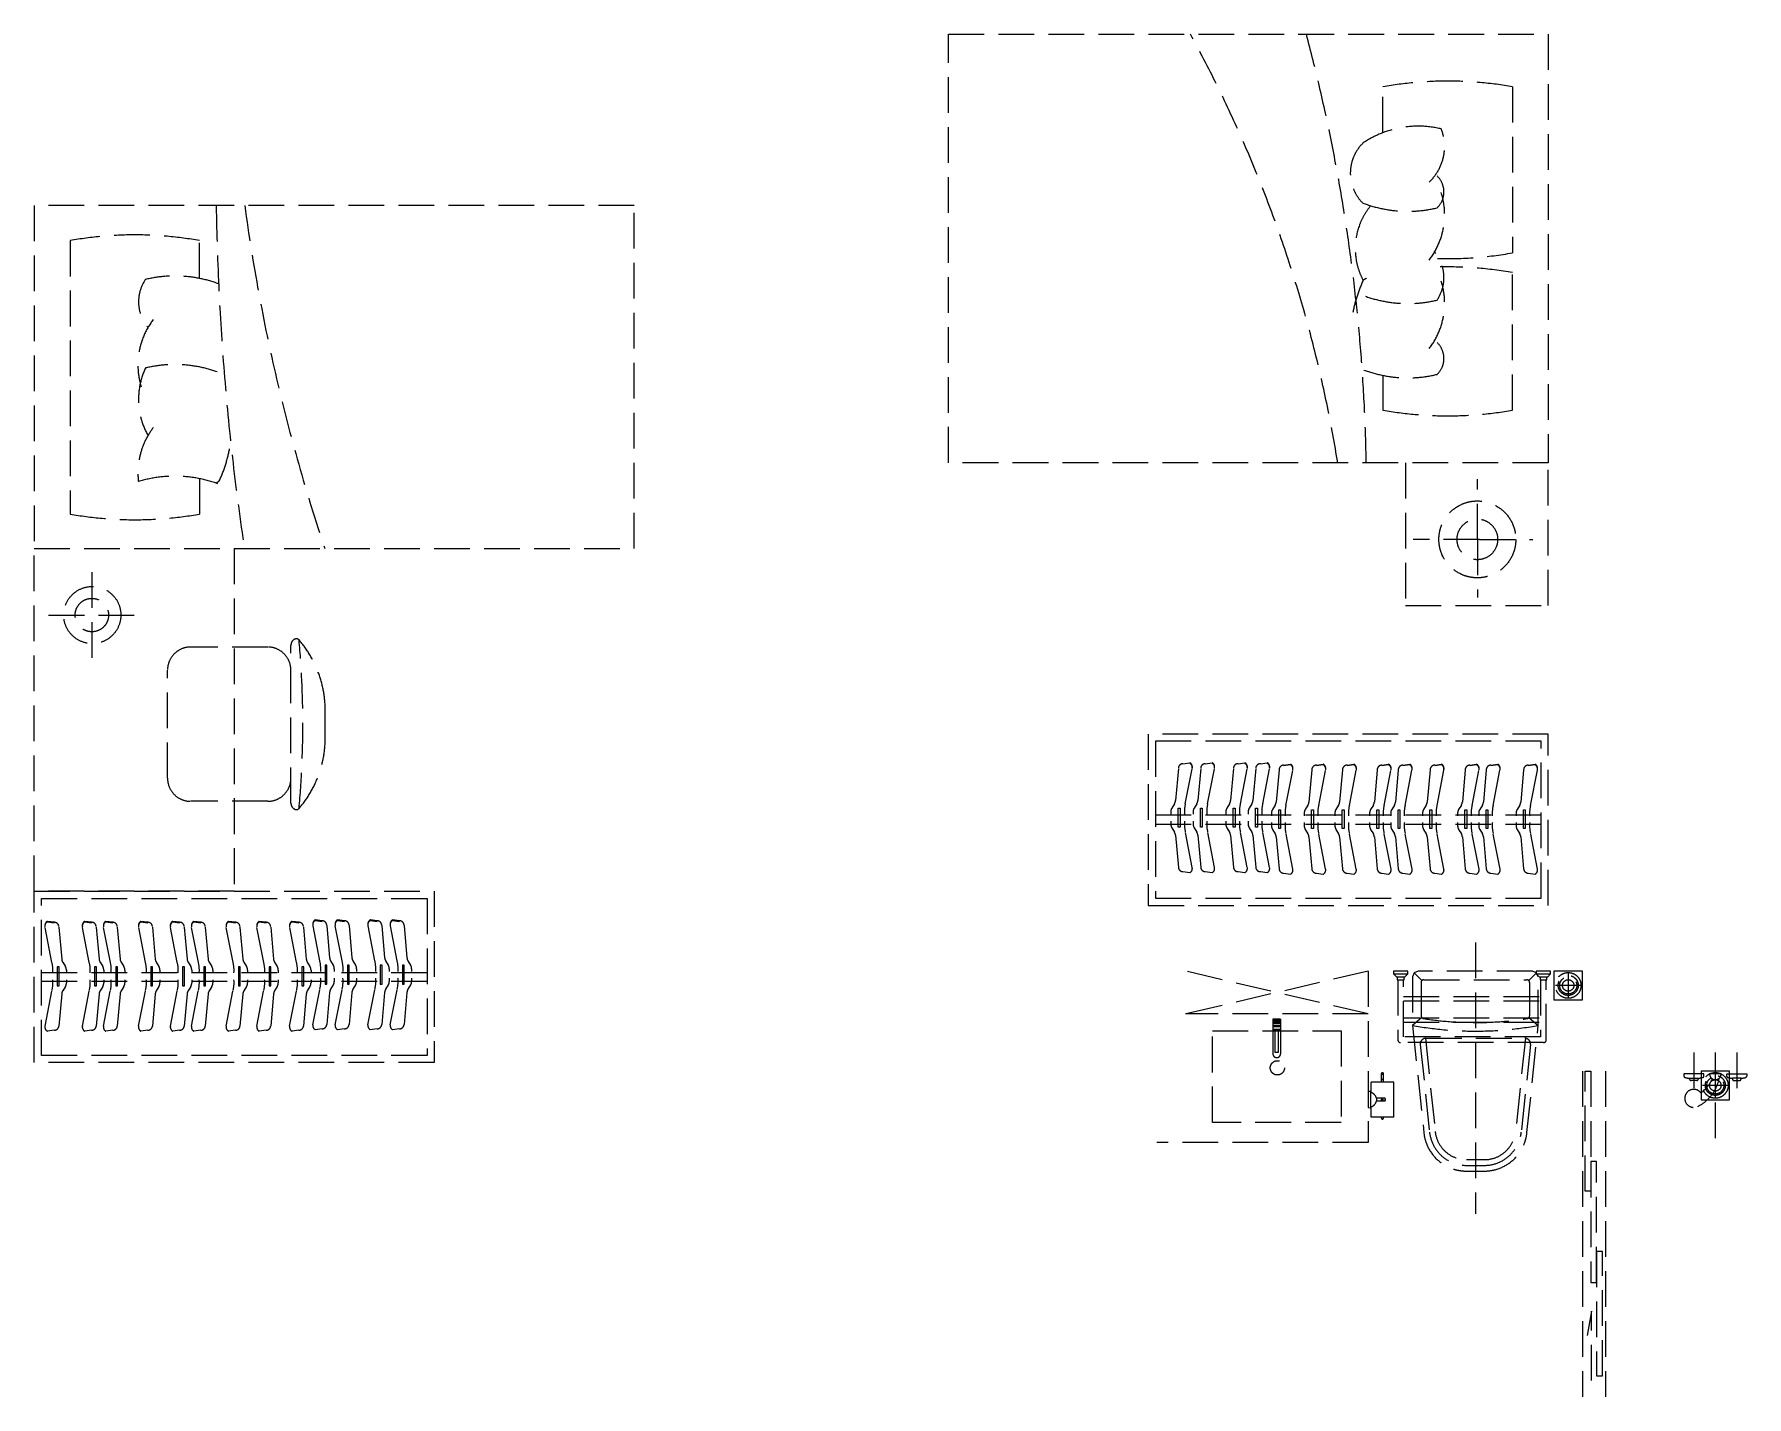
# Model space of a CAD drawing. Header units: inches. Extents: x -2597087 to 134135, y -662679 to 20000.
# Drawn here: x 33275 to 39270, y 11426 to 16196 of the extents above; entities that cross this region are included whole.
import ezdxf

# ---------------------------------------------------------------- set-up
doc = ezdxf.new("R2010")
doc.units = ezdxf.units.IN
doc.header["$LTSCALE"] = 100
doc.header["$MEASUREMENT"] = 0
doc.linetypes.add('$0$DASH', pattern=[0.35, 0.25, -0.1])
doc.linetypes.add('CENTER', pattern=[50.8, 31.75, -6.35, 6.35, -6.35])
doc.layers.add('-04给水图层', color=142, linetype='CENTER')

# ---------------------------------------------------------------- blocks, each defined once
blk = doc.blocks.new('h54h5h56j56')
at = {"layer": '-04给水图层', "color": 8, "linetype": '$0$DASH', "ltscale": 5}
for p, q in [((36475.3, 14696.3), (36475.3, 16196.3)), ((36475.3, 16196.3), (38575.2, 16196.3)), ((38575.2, 16196.3), (38575.2, 16196.3)), ((38575.2, 16196.3), (38575.2, 14696.3)), ((37996.7, 15851.7), (37996.7, 16012.1)), ((38450, 16012.1), (38450, 15430.9)), ((33275.1, 15596.3), (33275.1, 15596.3)), ((33275.1, 15596.3), (33275.1, 14396.3)), ((35375, 15596.3), (33275.1, 15596.3)), ((35375, 14396.3), (35375, 15596.3)), ((33400.3, 15473.7), (33400.3, 14516.7)), ((33853.7, 15341.3), (33853.7, 15473.7)), ((38450, 14880.4), (38450, 15361.6)), ((37996.7, 15002), (37996.7, 14880.4)), ((38575.2, 14696.3), (36475.3, 14696.3)), ((38575.1, 14696.3), (38075.1, 14696.3)), ((38075.1, 14696.3), (38075.1, 14196.3)), ((38575.1, 14196.3), (38575.1, 14696.3)), ((33853.7, 14640.4), (33853.7, 14516.7)), ((38327, 14427.8), (38327, 14638.9)), ((33275.1, 14396.3), (35375, 14396.3)), ((33275.1, 13196), (33275.1, 14396.3)), ((33975, 14396.3), (33975, 13196)), ((38334.1, 14427.8), (38102.6, 14427.8)), ((38327, 14427.8), (38327, 14224.5)), ((38334.1, 14427.8), (38520.9, 14427.8)), ((33476.8, 14312.9), (33476.8, 14012.9)), ((33325.4, 14162.9), (33625.4, 14162.9)), ((38075.1, 14196.3), (38575.1, 14196.3)), ((34092.5, 14050.9), (33822.5, 14050.9)), ((34173.5, 13504.8), (34173.5, 14056.8)), ((33741.5, 13591.9), (33741.5, 13969.9)), ((34293.5, 13721.4), (34293.5, 13840.3)), ((38575.1, 13746.1), (37175.1, 13746.1)), ((37175.1, 13746.1), (37175.1, 13146.3)), ((38575.1, 13146.3), (38575.1, 13746.1)), ((38550.1, 13721.1), (37200.1, 13721.1)), ((37200.1, 13721.1), (37200.1, 13171.3)), ((38550.1, 13171.3), (38550.1, 13721.1)), ((37280.5, 13625.9), (37270.5, 13513.3)), ((37296.5, 13642.5), (37320.5, 13645.8)), ((37320.5, 13644), (37296.5, 13640.6)), ((37304.7, 13501.8), (37329, 13626.7)), ((37358.7, 13625.9), (37348.6, 13513.3)), ((37374.6, 13642.5), (37398.7, 13645.8)), ((37398.7, 13644), (37374.6, 13640.6)), ((37382.9, 13501.8), (37407.1, 13626.7)), ((37473.2, 13625.9), (37463.1, 13513.3)), ((37489.2, 13642.5), (37513.2, 13645.8)), ((37513.2, 13644), (37489.2, 13640.6)), ((37497.4, 13501.8), (37521.6, 13626.7)), ((37551.4, 13625.9), (37541.3, 13513.3)), ((37567.3, 13642.5), (37591.3, 13645.8)), ((37591.3, 13644), (37567.3, 13640.6)), ((37575.5, 13501.8), (37599.8, 13626.7)), ((37632.9, 13620.7), (37622.8, 13508.1)), ((37648.8, 13637.3), (37672.9, 13640.7)), ((37672.9, 13638.8), (37648.8, 13635.4)), ((37657, 13496.6), (37681.3, 13621.5)), ((37747.5, 13620.7), (37737.4, 13508.1)), ((37763.4, 13637.3), (37787.5, 13640.7)), ((37787.5, 13638.8), (37763.4, 13635.4)), ((37771.6, 13496.6), (37795.9, 13621.5)), ((37854.9, 13620.7), (37844.8, 13508.1)), ((37870.9, 13637.3), (37894.9, 13640.7)), ((37894.9, 13638.8), (37870.9, 13635.4)), ((37879.1, 13496.6), (37903.3, 13621.5)), ((37976.4, 13620.7), (37966.4, 13508.1)), ((37992.4, 13637.3), (38016.4, 13640.7)), ((38016.4, 13638.8), (37992.4, 13635.4)), ((38000.6, 13496.6), (38024.9, 13621.5)), ((38050.2, 13620.7), (38040.1, 13508.1)), ((38066.2, 13637.3), (38090.2, 13640.7)), ((38090.2, 13638.8), (38066.2, 13635.4)), ((38074.4, 13496.6), (38098.6, 13621.5)), ((38161.6, 13620.7), (38151.5, 13508.1)), ((38177.6, 13637.3), (38201.6, 13640.7)), ((38201.6, 13638.8), (38177.6, 13635.4)), ((38185.8, 13496.6), (38210, 13621.5)), ((38284.5, 13620.7), (38274.5, 13508.1)), ((38300.5, 13637.3), (38324.5, 13640.7)), ((38324.5, 13638.8), (38300.5, 13635.4)), ((38308.7, 13496.6), (38333, 13621.5)), ((38358.3, 13620.7), (38348.2, 13508.1)), ((38374.2, 13637.3), (38398.3, 13640.7)), ((38398.3, 13638.8), (38374.2, 13635.4)), ((38382.5, 13496.6), (38406.7, 13621.5)), ((38489.1, 13620.7), (38479, 13508.1)), ((38505.1, 13637.3), (38529.1, 13640.7)), ((38529.1, 13638.8), (38505.1, 13635.4)), ((38513.3, 13496.6), (38537.5, 13621.5)), ((34092.5, 13510.9), (33822.5, 13510.9)), ((37267, 13502.6), (37257.6, 13487.4)), ((37345.1, 13502.6), (37335.7, 13487.4)), ((37459.6, 13502.6), (37450.2, 13487.4)), ((37537.8, 13502.6), (37528.4, 13487.4)), ((37619.3, 13497.4), (37609.9, 13482.2)), ((37733.9, 13497.4), (37724.5, 13482.2)), ((37841.3, 13497.4), (37832, 13482.2)), ((37962.9, 13497.4), (37953.5, 13482.2)), ((38036.6, 13497.4), (38027.2, 13482.2)), ((38148, 13497.4), (38138.6, 13482.2)), ((38271, 13497.4), (38261.6, 13482.2)), ((38344.7, 13497.4), (38335.3, 13482.2)), ((38475.5, 13497.4), (38466.2, 13482.2)), ((38550.1, 13461.9), (37200.1, 13461.9)), ((37200.1, 13430.5), (38550.1, 13430.5)), ((37254, 13474.8), (37254, 13465.6)), ((37254, 13441.6), (37254, 13430.5)), ((37279.7, 13420.3), (37279.7, 13486.8)), ((37279.7, 13486.8), (37286.1, 13486.8)), ((37286.1, 13486.8), (37286.1, 13420.3)), ((37332.1, 13474.8), (37332.1, 13465.6)), ((37332.1, 13441.6), (37332.1, 13430.5)), ((37357.8, 13420.3), (37357.8, 13486.8)), ((37357.8, 13486.8), (37364.2, 13486.8)), ((37364.2, 13486.8), (37364.2, 13420.3)), ((37446.7, 13474.8), (37446.7, 13465.6)), ((37446.7, 13441.6), (37446.7, 13430.5)), ((37472.3, 13420.3), (37472.3, 13486.8)), ((37472.3, 13486.8), (37478.7, 13486.8)), ((37478.7, 13486.8), (37478.7, 13420.3)), ((37524.8, 13474.8), (37524.8, 13465.6)), ((37524.8, 13441.6), (37524.8, 13430.5)), ((37550.5, 13420.3), (37550.5, 13486.8)), ((37550.5, 13486.8), (37556.9, 13486.8)), ((37556.9, 13486.8), (37556.9, 13420.3)), ((37606.3, 13469.6), (37606.3, 13460.4)), ((37606.3, 13436.4), (37606.3, 13425.3)), ((37632, 13415.1), (37632, 13481.6)), ((37632, 13481.6), (37638.4, 13481.6)), ((37638.4, 13481.6), (37638.4, 13415.1)), ((37720.9, 13469.6), (37720.9, 13460.4)), ((37720.9, 13436.4), (37720.9, 13425.3)), ((37746.6, 13415.1), (37746.6, 13481.6)), ((37746.6, 13481.6), (37753, 13481.6)), ((37753, 13481.6), (37753, 13415.1)), ((37828.4, 13469.6), (37828.4, 13460.4)), ((37828.4, 13436.4), (37828.4, 13425.3)), ((37854, 13415.1), (37854, 13481.6)), ((37854, 13481.6), (37860.4, 13481.6)), ((37860.4, 13481.6), (37860.4, 13415.1)), ((37949.9, 13469.6), (37949.9, 13460.4)), ((37949.9, 13436.4), (37949.9, 13425.3)), ((37975.6, 13415.1), (37975.6, 13481.6)), ((37975.6, 13481.6), (37982, 13481.6)), ((37982, 13481.6), (37982, 13415.1)), ((38023.7, 13469.6), (38023.7, 13460.4)), ((38023.7, 13436.4), (38023.7, 13425.3)), ((38049.3, 13481.6), (38055.7, 13481.6)), ((38049.3, 13415.1), (38049.3, 13481.6)), ((38055.7, 13481.6), (38055.7, 13415.1)), ((38135.1, 13469.6), (38135.1, 13460.4)), ((38135.1, 13436.4), (38135.1, 13425.3)), ((38160.7, 13481.6), (38167.1, 13481.6)), ((38160.7, 13415.1), (38160.7, 13481.6)), ((38167.1, 13481.6), (38167.1, 13415.1)), ((38258, 13469.6), (38258, 13460.4)), ((38258, 13436.4), (38258, 13425.3)), ((38283.7, 13415.1), (38283.7, 13481.6)), ((38283.7, 13481.6), (38290, 13481.6)), ((38290, 13481.6), (38290, 13415.1)), ((38331.8, 13469.6), (38331.8, 13460.4)), ((38331.8, 13436.4), (38331.8, 13425.3)), ((38357.4, 13481.6), (38363.8, 13481.6)), ((38357.4, 13415.1), (38357.4, 13481.6)), ((38363.8, 13481.6), (38363.8, 13415.1)), ((38462.6, 13469.6), (38462.6, 13460.4)), ((38462.6, 13436.4), (38462.6, 13425.3)), ((38488.2, 13415.1), (38488.2, 13481.6)), ((38488.2, 13481.6), (38494.6, 13481.6)), ((38494.6, 13481.6), (38494.6, 13415.1)), ((37257.6, 13417.8), (37267, 13402.7)), ((37270.5, 13392), (37280.5, 13279.4)), ((37286.1, 13420.3), (37279.7, 13420.3)), ((37329, 13278.6), (37304.7, 13403.5)), ((37335.7, 13417.8), (37345.1, 13402.7)), ((37348.6, 13392), (37358.7, 13279.4)), ((37364.2, 13420.3), (37357.8, 13420.3)), ((37407.1, 13278.6), (37382.9, 13403.5)), ((37450.2, 13417.8), (37459.6, 13402.7)), ((37463.1, 13392), (37473.2, 13279.4)), ((37478.7, 13420.3), (37472.3, 13420.3)), ((37521.6, 13278.6), (37497.4, 13403.5)), ((37528.4, 13417.8), (37537.8, 13402.7)), ((37541.3, 13392), (37551.4, 13279.4)), ((37556.9, 13420.3), (37550.5, 13420.3)), ((37599.8, 13278.6), (37575.5, 13403.5)), ((37609.9, 13412.6), (37619.3, 13397.5)), ((37622.8, 13386.8), (37632.9, 13274.2)), ((37638.4, 13415.1), (37632, 13415.1)), ((37681.3, 13273.4), (37657, 13398.3)), ((37724.5, 13412.6), (37733.9, 13397.5)), ((37737.4, 13386.8), (37747.5, 13274.2)), ((37753, 13415.1), (37746.6, 13415.1)), ((37795.9, 13273.4), (37771.6, 13398.3)), ((37832, 13412.6), (37841.3, 13397.5)), ((37844.8, 13386.8), (37854.9, 13274.2)), ((37860.4, 13415.1), (37854, 13415.1)), ((37903.3, 13273.4), (37879.1, 13398.3)), ((37953.5, 13412.6), (37962.9, 13397.5)), ((37966.4, 13386.8), (37976.4, 13274.2)), ((37982, 13415.1), (37975.6, 13415.1)), ((38024.9, 13273.4), (38000.6, 13398.3)), ((38027.2, 13412.6), (38036.6, 13397.5)), ((38040.1, 13386.8), (38050.2, 13274.2)), ((38055.7, 13415.1), (38049.3, 13415.1)), ((38098.6, 13273.4), (38074.4, 13398.3)), ((38138.6, 13412.6), (38148, 13397.5)), ((38151.5, 13386.8), (38161.6, 13274.2)), ((38167.1, 13415.1), (38160.7, 13415.1)), ((38210, 13273.4), (38185.8, 13398.3)), ((38261.6, 13412.6), (38271, 13397.5)), ((38274.5, 13386.8), (38284.5, 13274.2)), ((38290, 13415.1), (38283.7, 13415.1)), ((38333, 13273.4), (38308.7, 13398.3)), ((38335.3, 13412.6), (38344.7, 13397.5)), ((38348.2, 13386.8), (38358.3, 13274.2)), ((38363.8, 13415.1), (38357.4, 13415.1)), ((38406.7, 13273.4), (38382.5, 13398.3)), ((38466.2, 13412.6), (38475.5, 13397.5)), ((38479, 13386.8), (38489.1, 13274.2)), ((38494.6, 13415.1), (38488.2, 13415.1)), ((38537.5, 13273.4), (38513.3, 13398.3)), ((37296.5, 13264.6), (37320.5, 13261.3)), ((37374.6, 13264.6), (37398.7, 13261.3)), ((37489.2, 13264.6), (37513.2, 13261.3)), ((37567.3, 13264.6), (37591.3, 13261.3)), ((37648.8, 13259.4), (37672.9, 13256.1)), ((37763.4, 13259.4), (37787.5, 13256.1)), ((37870.9, 13259.4), (37894.9, 13256.1)), ((37992.4, 13259.4), (38016.4, 13256.1)), ((38066.2, 13259.4), (38090.2, 13256.1)), ((38177.6, 13259.4), (38201.6, 13256.1)), ((38300.5, 13259.4), (38324.5, 13256.1)), ((38374.2, 13259.4), (38398.3, 13256.1)), ((38505.1, 13259.4), (38529.1, 13256.1)), ((33275.1, 12596.3), (33275.1, 13196)), ((33275.1, 13196), (34675.1, 13196)), ((33975, 13196), (33275.1, 13196)), ((34675.1, 13196), (34675.1, 12596.3)), ((33300.1, 12621.3), (33300.1, 13171)), ((33300.1, 13171), (34650.1, 13171)), ((34650.1, 13171), (34650.1, 12621.3)), ((37175.1, 13146.3), (38575.1, 13146.3)), ((37200.1, 13171.3), (38550.1, 13171.3)), ((33337, 12946.6), (33312.7, 13071.5)), ((33345.2, 13087.3), (33321.2, 13090.6)), ((33321.2, 13088.8), (33345.2, 13085.4)), ((33361.1, 13070.7), (33371.2, 12958.1)), ((33467.8, 12946.6), (33443.5, 13071.5)), ((33476, 13087.3), (33452, 13090.6)), ((33452, 13088.8), (33476, 13085.4)), ((33492, 13070.7), (33502, 12958.1)), ((33541.5, 12946.6), (33517.3, 13071.5)), ((33549.8, 13087.3), (33525.7, 13090.6)), ((33525.7, 13088.8), (33549.8, 13085.4)), ((33565.7, 13070.7), (33575.8, 12958.1)), ((33664.5, 12946.6), (33640.2, 13071.5)), ((33672.7, 13087.3), (33648.7, 13090.6)), ((33648.7, 13088.8), (33672.7, 13085.4)), ((33688.6, 13070.7), (33698.7, 12958.1)), ((33775.9, 12946.6), (33751.6, 13071.5)), ((33784.1, 13087.3), (33760.1, 13090.6)), ((33760.1, 13088.8), (33784.1, 13085.4)), ((33800.1, 13070.7), (33810.1, 12958.1)), ((33849.6, 12946.6), (33825.4, 13071.5)), ((33857.9, 13087.3), (33833.8, 13090.6)), ((33833.8, 13088.8), (33857.9, 13085.4)), ((33873.8, 13070.7), (33883.9, 12958.1)), ((33971.2, 12946.6), (33946.9, 13071.5)), ((33979.4, 13087.3), (33955.4, 13090.6)), ((33955.4, 13088.8), (33979.4, 13085.4)), ((33995.3, 13070.7), (34005.4, 12958.1)), ((34078.6, 12946.6), (34054.4, 13071.5)), ((34086.8, 13087.3), (34062.8, 13090.6)), ((34062.8, 13088.8), (34086.8, 13085.4)), ((34102.8, 13070.7), (34112.9, 12958.1)), ((34193.2, 12946.6), (34169, 13071.5)), ((34201.4, 13087.3), (34177.4, 13090.6)), ((34177.4, 13088.8), (34201.4, 13085.4)), ((34217.4, 13070.7), (34227.5, 12958.1)), ((34274.7, 12951.8), (34250.5, 13076.7)), ((34283, 13092.5), (34258.9, 13095.8)), ((34258.9, 13094), (34283, 13090.6)), ((34298.9, 13075.9), (34309, 12963.3)), ((34352.9, 12951.8), (34328.6, 13076.7)), ((34361.1, 13092.5), (34337.1, 13095.8)), ((34337.1, 13094), (34361.1, 13090.6)), ((34377, 13075.9), (34387.1, 12963.3)), ((34467.4, 12951.8), (34443.1, 13076.7)), ((34475.6, 13092.5), (34451.6, 13095.8)), ((34451.6, 13094), (34475.6, 13090.6)), ((34491.6, 13075.9), (34501.6, 12963.3)), ((34545.5, 12951.8), (34521.3, 13076.7)), ((34553.8, 13092.5), (34529.7, 13095.8)), ((34529.7, 13094), (34553.8, 13090.6)), ((34569.7, 13075.9), (34579.8, 12963.3)), ((38320.1, 13016.3), (38320.1, 12066.3)), ((34312.5, 12952.6), (34321.9, 12937.4)), ((34390.6, 12952.6), (34400, 12937.4)), ((34505.2, 12952.6), (34514.5, 12937.4)), ((34583.3, 12952.6), (34592.7, 12937.4)), ((33300.1, 12911.9), (34650.1, 12911.9)), ((33355.6, 12931.6), (33355.6, 12865.1)), ((33362, 12931.6), (33355.6, 12931.6)), ((33362, 12865.1), (33362, 12931.6)), ((33374.7, 12947.4), (33384.1, 12932.2)), ((33387.7, 12919.6), (33387.7, 12910.4)), ((33492.8, 12931.6), (33486.4, 12931.6)), ((33486.4, 12931.6), (33486.4, 12865.1)), ((33492.8, 12865.1), (33492.8, 12931.6)), ((33505.5, 12947.4), (33514.9, 12932.2)), ((33518.5, 12919.6), (33518.5, 12910.4)), ((33560.2, 12931.6), (33560.2, 12865.1)), ((33566.6, 12931.6), (33560.2, 12931.6)), ((33566.6, 12865.1), (33566.6, 12931.6)), ((33579.3, 12947.4), (33588.7, 12932.2)), ((33592.3, 12919.6), (33592.3, 12910.4)), ((33689.5, 12931.6), (33683.1, 12931.6)), ((33683.1, 12931.6), (33683.1, 12865.1)), ((33689.5, 12865.1), (33689.5, 12931.6)), ((33702.2, 12947.4), (33711.6, 12932.2)), ((33715.2, 12919.6), (33715.2, 12910.4)), ((33800.9, 12931.6), (33794.5, 12931.6)), ((33794.5, 12931.6), (33794.5, 12865.1)), ((33800.9, 12865.1), (33800.9, 12931.6)), ((33813.6, 12947.4), (33823, 12932.2)), ((33826.6, 12919.6), (33826.6, 12910.4)), ((33868.3, 12931.6), (33868.3, 12865.1)), ((33874.7, 12931.6), (33868.3, 12931.6)), ((33874.7, 12865.1), (33874.7, 12931.6)), ((33887.4, 12947.4), (33896.8, 12932.2)), ((33900.4, 12919.6), (33900.4, 12910.4)), ((33989.8, 12931.6), (33989.8, 12865.1)), ((33996.2, 12931.6), (33989.8, 12931.6)), ((33996.2, 12865.1), (33996.2, 12931.6)), ((34008.9, 12947.4), (34018.3, 12932.2)), ((34021.9, 12919.6), (34021.9, 12910.4)), ((34097.3, 12931.6), (34097.3, 12865.1)), ((34103.7, 12931.6), (34097.3, 12931.6)), ((34103.7, 12865.1), (34103.7, 12931.6)), ((34116.4, 12947.4), (34125.7, 12932.2)), ((34129.3, 12919.6), (34129.3, 12910.4)), ((34211.9, 12931.6), (34211.9, 12865.1)), ((34218.3, 12931.6), (34211.9, 12931.6)), ((34218.3, 12865.1), (34218.3, 12931.6)), ((34231, 12947.4), (34240.3, 12932.2)), ((34243.9, 12919.6), (34243.9, 12910.4)), ((34293.4, 12936.8), (34293.4, 12870.3)), ((34299.8, 12936.8), (34293.4, 12936.8)), ((34299.8, 12870.3), (34299.8, 12936.8)), ((34325.4, 12924.8), (34325.4, 12915.6)), ((34325.4, 12891.6), (34325.4, 12880.5)), ((34371.5, 12936.8), (34371.5, 12870.3)), ((34377.9, 12936.8), (34371.5, 12936.8)), ((34377.9, 12870.3), (34377.9, 12936.8)), ((34403.6, 12924.8), (34403.6, 12915.6)), ((34403.6, 12891.6), (34403.6, 12880.5)), ((34486.1, 12936.8), (34486.1, 12870.3)), ((34492.5, 12936.8), (34486.1, 12936.8)), ((34492.5, 12870.3), (34492.5, 12936.8)), ((34518.1, 12924.8), (34518.1, 12915.6)), ((34518.1, 12891.6), (34518.1, 12880.5)), ((34564.2, 12936.8), (34564.2, 12870.3)), ((34570.6, 12936.8), (34564.2, 12936.8)), ((34570.6, 12870.3), (34570.6, 12936.8)), ((34596.3, 12924.8), (34596.3, 12915.6)), ((34596.3, 12891.6), (34596.3, 12880.5)), ((37945.1, 12916.3), (37305.1, 12766.3)), ((37945.1, 12766.3), (37305.1, 12916.3)), ((37945.1, 12916.3), (37945.1, 12316.3)), ((38083.5, 12916.3), (38033.5, 12916.3)), ((38033.5, 12916.3), (38033.5, 12906.3)), ((38033.5, 12906.3), (38083.5, 12906.3)), ((38033.5, 12906.3), (38043.5, 12896.3)), ((38043.5, 12896.3), (38073.5, 12896.3)), ((38046.5, 12896.3), (38046.5, 12886.3)), ((38070.5, 12886.3), (38070.5, 12896.3)), ((38073.5, 12896.3), (38083.5, 12906.3)), ((38083.5, 12906.3), (38083.5, 12916.3)), ((38106, 12910.4), (38100.1, 12896.3)), ((38100.1, 12896.3), (38100.1, 12726.3)), ((38120.1, 12916.3), (38106, 12910.4)), ((38133.1, 12883.3), (38106, 12910.4)), ((38520.1, 12916.3), (38120.1, 12916.3)), ((38507.2, 12883.3), (38534.3, 12910.4)), ((38534.3, 12910.4), (38520.1, 12916.3)), ((38583.5, 12916.3), (38533.5, 12916.3)), ((38533.5, 12916.3), (38533.5, 12906.3)), ((38533.5, 12906.3), (38583.5, 12906.3)), ((38533.5, 12906.3), (38543.5, 12896.3)), ((38540.1, 12896.3), (38534.3, 12910.4)), ((38540.1, 12726.3), (38540.1, 12896.3)), ((38543.5, 12896.3), (38573.5, 12896.3)), ((38546.5, 12896.3), (38546.5, 12886.3)), ((38570.5, 12886.3), (38570.5, 12896.3)), ((38573.5, 12896.3), (38583.5, 12906.3)), ((38583.5, 12906.3), (38583.5, 12916.3)), ((38695.1, 12916.3), (38595.1, 12916.3)), ((38595.1, 12916.3), (38595.1, 12816.3)), ((38645.1, 12911.3), (38645.1, 12821.3)), ((38695.1, 12816.3), (38695.1, 12916.3)), ((34650.1, 12880.5), (33300.1, 12880.5)), ((33312.7, 12723.4), (33337, 12848.3)), ((33355.6, 12865.1), (33362, 12865.1)), ((33371.2, 12836.8), (33361.1, 12724.2)), ((33384.1, 12862.6), (33374.7, 12847.5)), ((33387.7, 12886.4), (33387.7, 12875.3)), ((33443.5, 12723.4), (33467.8, 12848.3)), ((33486.4, 12865.1), (33492.8, 12865.1)), ((33502, 12836.8), (33492, 12724.2)), ((33514.9, 12862.6), (33505.5, 12847.5)), ((33517.3, 12723.4), (33541.5, 12848.3)), ((33518.5, 12886.4), (33518.5, 12875.3)), ((33560.2, 12865.1), (33566.6, 12865.1)), ((33575.8, 12836.8), (33565.7, 12724.2)), ((33588.7, 12862.6), (33579.3, 12847.5)), ((33592.3, 12886.4), (33592.3, 12875.3)), ((33640.2, 12723.4), (33664.5, 12848.3)), ((33683.1, 12865.1), (33689.5, 12865.1)), ((33698.7, 12836.8), (33688.6, 12724.2)), ((33711.6, 12862.6), (33702.2, 12847.5)), ((33715.2, 12886.4), (33715.2, 12875.3)), ((33751.6, 12723.4), (33775.9, 12848.3)), ((33794.5, 12865.1), (33800.9, 12865.1)), ((33810.1, 12836.8), (33800.1, 12724.2)), ((33823, 12862.6), (33813.6, 12847.5)), ((33825.4, 12723.4), (33849.6, 12848.3)), ((33826.6, 12886.4), (33826.6, 12875.3)), ((33868.3, 12865.1), (33874.7, 12865.1)), ((33883.9, 12836.8), (33873.8, 12724.2)), ((33896.8, 12862.6), (33887.4, 12847.5)), ((33900.4, 12886.4), (33900.4, 12875.3)), ((33946.9, 12723.4), (33971.2, 12848.3)), ((33989.8, 12865.1), (33996.2, 12865.1)), ((34005.4, 12836.8), (33995.3, 12724.2)), ((34018.3, 12862.6), (34008.9, 12847.5)), ((34021.9, 12886.4), (34021.9, 12875.3)), ((34054.4, 12723.4), (34078.6, 12848.3)), ((34097.3, 12865.1), (34103.7, 12865.1)), ((34112.9, 12836.8), (34102.8, 12724.2)), ((34125.7, 12862.6), (34116.4, 12847.5)), ((34129.3, 12886.4), (34129.3, 12875.3)), ((34169, 12723.4), (34193.2, 12848.3)), ((34211.9, 12865.1), (34218.3, 12865.1)), ((34227.5, 12836.8), (34217.4, 12724.2)), ((34240.3, 12862.6), (34231, 12847.5)), ((34243.9, 12886.4), (34243.9, 12875.3)), ((34250.5, 12728.6), (34274.7, 12853.5)), ((34293.4, 12870.3), (34299.8, 12870.3)), ((34309, 12842), (34298.9, 12729.4)), ((34321.9, 12867.8), (34312.5, 12852.7)), ((34328.6, 12728.6), (34352.9, 12853.5)), ((34371.5, 12870.3), (34377.9, 12870.3)), ((34387.1, 12842), (34377, 12729.4)), ((34400, 12867.8), (34390.6, 12852.7)), ((34443.1, 12728.6), (34467.4, 12853.5)), ((34486.1, 12870.3), (34492.5, 12870.3)), ((34501.6, 12842), (34491.6, 12729.4)), ((34514.5, 12867.8), (34505.2, 12852.7)), ((34521.3, 12728.6), (34545.5, 12853.5)), ((34564.2, 12870.3), (34570.6, 12870.3)), ((34579.8, 12842), (34569.7, 12729.4)), ((34592.7, 12867.8), (34583.3, 12852.7)), ((38046.5, 12886.3), (38070.5, 12886.3)), ((38048.5, 12886.3), (38048.5, 12676.3)), ((38068.5, 12686.3), (38068.5, 12886.3)), ((38130.1, 12876.3), (38130.1, 12760.1)), ((38140.1, 12886.3), (38500.1, 12886.3)), ((38510.1, 12876.3), (38510.1, 12760.1)), ((38546.5, 12886.3), (38570.5, 12886.3)), ((38548.5, 12886.3), (38548.5, 12686.3)), ((38568.5, 12676.3), (38568.5, 12886.3)), ((38690.1, 12866.3), (38600.1, 12866.3)), ((38068.5, 12827.7), (38548.5, 12827.7)), ((38068.5, 12812.7), (38548.5, 12812.7)), ((38595.1, 12816.3), (38695.1, 12816.3)), ((34283, 12714.6), (34258.9, 12711.3)), ((34361.1, 12714.6), (34337.1, 12711.3)), ((34475.6, 12714.6), (34451.6, 12711.3)), ((34553.8, 12714.6), (34529.7, 12711.3)), ((37945.1, 12766.3), (37305.1, 12766.3)), ((37611.2, 12748.5), (37611.2, 12627)), ((37638.2, 12748.5), (37611.2, 12748.5)), ((37638.2, 12743.6), (37611.2, 12743.6)), ((37638.2, 12742), (37611.2, 12742)), ((37638.2, 12737.8), (37611.2, 12737.8)), ((37638.2, 12733.2), (37611.2, 12733.2)), ((37638.2, 12731.4), (37611.2, 12731.4)), ((37638.2, 12724.6), (37611.2, 12724.6)), ((37638.2, 12721.9), (37611.2, 12721.9)), ((37638.2, 12712.3), (37611.2, 12712.3)), ((37638.2, 12748.5), (37638.2, 12627)), ((38068.5, 12752.7), (38548.5, 12752.7)), ((38068.5, 12737.7), (38548.5, 12737.7)), ((38132.5, 12753.6), (38100.1, 12726.3)), ((38100.1, 12726.3), (38139.6, 12351.3)), ((38500.6, 12351.3), (38540.1, 12726.3)), ((38507.7, 12753.6), (38540.1, 12726.3)), ((33345.2, 12709.4), (33321.2, 12706.1)), ((33476, 12709.4), (33452, 12706.1)), ((33549.8, 12709.4), (33525.7, 12706.1)), ((33672.7, 12709.4), (33648.7, 12706.1)), ((33784.1, 12709.4), (33760.1, 12706.1)), ((33857.9, 12709.4), (33833.8, 12706.1)), ((33979.4, 12709.4), (33955.4, 12706.1)), ((34086.8, 12709.4), (34062.8, 12706.1)), ((34201.4, 12709.4), (34177.4, 12706.1)), ((37399.7, 12706.9), (37849.7, 12706.9)), ((37399.7, 12386.9), (37399.7, 12706.9)), ((37638.2, 12706.9), (37611.2, 12706.9)), ((37618.3, 12706.9), (37618.3, 12632.7)), ((37631.1, 12706.9), (37618.3, 12706.9)), ((37631.1, 12632.7), (37631.1, 12706.9)), ((37849.7, 12706.9), (37849.7, 12386.9)), ((38558.5, 12666.3), (38058.5, 12666.3)), ((38548.5, 12686.3), (38068.5, 12686.3)), ((38127.3, 12659.2), (38159.6, 12352.7)), ((38145.1, 12681.2), (38179.5, 12354.8)), ((38147.2, 12681.3), (38493.1, 12681.3)), ((38495.1, 12681.2), (38460.8, 12354.8)), ((38512.9, 12659.2), (38480.7, 12352.7)), ((34675.1, 12596.3), (33275.1, 12596.3)), ((34650.1, 12621.3), (33300.1, 12621.3)), ((37618.3, 12632.7), (37631.1, 12632.7)), ((39085.1, 12631.3), (39085.1, 12481.3)), ((39160.1, 12631.3), (39160.1, 12306.3)), ((39235.1, 12631.3), (39235.1, 12481.3)), ((37991.1, 12527.4), (37991.1, 12558.1)), ((37998.1, 12527.4), (37998.1, 12558.1)), ((38695.1, 12566.3), (38695.1, 11426.3)), ((38704.7, 12145.5), (38704.7, 12566.3)), ((38704.7, 12566.3), (38724.7, 12566.3)), ((38724.7, 12566.3), (38724.7, 12145.5)), ((38775.1, 12566.3), (38775.1, 11426.3)), ((39120.1, 12556.3), (39050.1, 12556.3)), ((39050.1, 12556.3), (39050.1, 12549.1)), ((39053.6, 12544.3), (39053.6, 12544.3)), ((39070.1, 12538.3), (39070.1, 12541.3)), ((39070.1, 12541.3), (39100.1, 12541.3)), ((39095.1, 12533.3), (39075.1, 12533.3)), ((39100.1, 12541.3), (39100.1, 12538.3)), ((39210.1, 12566.3), (39110.1, 12566.3)), ((39110.1, 12566.3), (39110.1, 12466.3)), ((39116.7, 12544.3), (39116.7, 12544.3)), ((39120.1, 12549.1), (39120.1, 12556.3)), ((39180.1, 12556.3), (39140.1, 12556.3)), ((39160.1, 12561.3), (39160.1, 12471.3)), ((39200.1, 12549.1), (39200.1, 12556.3)), ((39200.1, 12556.3), (39270.1, 12556.3)), ((39203.6, 12544.3), (39203.6, 12544.3)), ((39210.1, 12466.3), (39210.1, 12566.3)), ((39250.1, 12541.3), (39220.1, 12541.3)), ((39220.1, 12541.3), (39220.1, 12538.3)), ((39225.1, 12533.3), (39245.1, 12533.3)), ((39250.1, 12538.3), (39250.1, 12541.3)), ((39266.7, 12544.3), (39266.7, 12544.3)), ((39270.1, 12556.3), (39270.1, 12549.1)), ((37952.1, 12495.4), (37945.1, 12494.4)), ((37945.1, 12494.4), (37945.1, 12438.4)), ((37954.1, 12439.4), (37954.1, 12493.4)), ((37955, 12491.2), (37955, 12527.4)), ((38034.1, 12527.4), (37955, 12527.4)), ((37973.6, 12471.4), (37973.6, 12461.4)), ((38004.1, 12471.4), (37973.6, 12471.4)), ((38004.1, 12461.4), (38004.1, 12471.4)), ((38034.1, 12405.4), (38034.1, 12527.4)), ((39109.3, 12490.7), (39109.3, 12490.7)), ((39205.1, 12516.3), (39115.1, 12516.3)), ((37945.1, 12438.4), (37952.1, 12437.4)), ((37955, 12405.4), (37955, 12441.6)), ((38004.1, 12461.4), (37973.6, 12461.4)), ((39099.1, 12442.7), (39099.1, 12442.7)), ((39110.1, 12466.3), (39210.1, 12466.3)), ((37849.7, 12386.9), (37399.7, 12386.9)), ((38034.1, 12405.4), (37955, 12405.4)), ((37991.1, 12401.9), (37991.1, 12405.4)), ((37998.1, 12401.9), (37998.1, 12405.4)), ((37945.1, 12316.3), (37205.1, 12316.3)), ((38288.9, 12256.3), (38351.4, 12256.3)), ((38288.9, 12236.3), (38351.4, 12236.3)), ((38744.7, 12249.4, 0), (38724.7, 12249.4, 0)), ((38724.7, 12249.4, 0), (38724.7, 11826, 0)), ((38744.7, 11826, 0), (38744.7, 12249.4, 0)), ((38288.9, 12216.3), (38351.4, 12216.3)), ((38724.7, 12145.5), (38704.7, 12145.5)), ((38744.7, 11934.8, 0), (38744.7, 11499.3, 0)), ((38764.7, 11934.8, 0), (38744.7, 11934.8, 0)), ((38764.7, 11499.3, 0), (38764.7, 11934.8, 0)), ((38724.7, 11826, 0), (38744.7, 11826, 0)), ((38726.4, 11725.9, 0), (38711.4, 11641.2, 0)), ((38726.4, 11482.9, 0), (38726.4, 11725.9, 0)), ((38744.7, 11499.3, 0), (38764.7, 11499.3, 0))]:
    blk.add_line(p, q, dxfattribs=at)
for centre, radius in [((38327, 14427.8), 134.6), ((38327, 14427.8), 71.1), ((33478.2, 14162.9), 100), ((33476.8, 14162.9), 58.5), ((38645.1, 12866.3), 45), ((38645.1, 12866.3), 35), ((38645.1, 12866.3), 30), ((38645.1, 12866.3), 20), ((37627, 12577.7), 25), ((39160.1, 12516.3), 45), ((39160.1, 12516.3), 35), ((39160.1, 12516.3), 30), ((39160.1, 12516.3), 20), ((37994.1, 12466.4), 2.5)]:
    blk.add_circle(centre, radius, dxfattribs=at)
for centre, radius, start, end in [((33231.4, 13951.5), 4666.7, 9.18331, 28.75181), ((31675.7, 14585), 6263.5, 1.01797, 14.90698), ((38223.4, 14737.5), 1294.7, 79.91599, 100.08401), ((38119.8, 15529.3), 345.1, 76.44474, 123.89171), ((38042.4, 15803.1), 169.9, 313.0537, 21.31145), ((38029.4, 15709.9), 147.1, 133.92533, 225.28043), ((38133.4, 15644.3), 76.7, 313.37485, 55.07102), ((42867.8, 15727.9), 8956.6, 180.84217, 188.55032), ((40443.5, 16464.5), 6489.8, 187.68824, 198.58357), ((38133.7, 15445.9), 234.3, 140.21806, 208.29907), ((38083.4, 16020.8), 444.3, 249.2401, 283.3666), ((37952.5, 15564.6), 260, 322.39244, 17.27926), ((33627, 14199.1), 1294.7, 79.91599, 100.08401), ((38069.9, 15344), 140.2, 325.94798, 39.99867), ((38223.4, 16705.6), 1294.7, 268.39919, 280.08401), ((33767, 14905.6), 444.3, 69.7972, 103.3666), ((38223.4, 14087), 1294.7, 79.91599, 91.15253), ((33780.4, 15259.3), 140.2, 145.94798, 219.99867), ((38379.6, 15128), 497.3, 155.42424, 169.09024), ((38119.8, 15048.3), 345.1, 121.53335, 123.89171), ((37952.5, 15254.6), 260, 322.39244, 17.27926), ((38083.4, 15697.8), 444.3, 250.53225, 283.3666), ((33897.9, 15038.8), 260, 142.39244, 197.27926), ((38133.4, 15061.2), 76.7, 313.37485, 55.07102), ((33902, 14918.2), 261.8, 155.2483, 208.9936), ((33767, 14595.6), 444.3, 70.53225, 103.3666), ((38083.4, 15437.7), 444.3, 249.7972, 283.3666), ((38223.4, 16155.1), 1294.7, 259.91599, 280.08401), ((33897.9, 14660.8), 260, 142.39244, 186.73382), ((33470.7, 14839.5), 497.3, 335.42424, 349.09024), ((33767, 14204.7), 444.3, 70.10134, 106.6477), ((33730.5, 14919.1), 345.1, 301.53335, 303.89171), ((33627, 15791.3), 1294.7, 259.91599, 280.08401), ((33822.5, 13969.9), 81, 89.99819, 179.99819), ((34092.5, 13969.9), 81, 359.99819, 89.99819), ((34197.5, 14056.8), 24, 112.66818, 179.99819), ((34192.9, 14067.9), 12, 40.72474, 112.66818), ((30960.1, 13781), 3255.3, 354.8005, 5.19589), ((33915, 13828.7), 378.7, 1.76333, 40.72474), ((33915, 13733), 378.7, 319.27165, 358.23305), ((37296.5, 13626.5), 16, 90, 175.37628), ((37313.3, 13631.6), 16, 349.01113, 62.94331), ((37313.3, 13629.7), 16, 349.01113, 62.94331), ((37374.6, 13626.5), 16, 90, 175.37628), ((37391.4, 13631.6), 16, 349.01113, 62.94331), ((37391.4, 13629.7), 16, 349.01113, 62.94331), ((37489.2, 13626.5), 16, 90, 175.37628), ((37505.9, 13631.6), 16, 349.01113, 62.94331), ((37505.9, 13629.7), 16, 349.01113, 62.94331), ((37567.3, 13626.5), 16, 90, 175.37628), ((37584.1, 13631.6), 16, 349.01113, 62.94331), ((37584.1, 13629.7), 16, 349.01113, 62.94331), ((37648.8, 13621.3), 16, 90, 175.37628), ((37665.6, 13626.4), 16, 349.01113, 62.94331), ((37665.6, 13624.5), 16, 349.01113, 62.94331), ((37763.4, 13621.3), 16, 90, 175.37628), ((37780.2, 13626.4), 16, 349.01113, 62.94331), ((37780.2, 13624.5), 16, 349.01113, 62.94331), ((37870.9, 13621.3), 16, 90, 175.37628), ((37887.6, 13626.4), 16, 349.01113, 62.94331), ((37887.6, 13624.5), 16, 349.01113, 62.94331), ((37992.4, 13621.3), 16, 90, 175.37628), ((38009.2, 13626.4), 16, 349.01113, 62.94331), ((38009.2, 13624.5), 16, 349.01113, 62.94331), ((38066.2, 13621.3), 16, 90, 175.37628), ((38082.9, 13626.4), 16, 349.01113, 62.94331), ((38082.9, 13624.5), 16, 349.01113, 62.94331), ((38177.6, 13621.3), 16, 90, 175.37628), ((38194.3, 13626.4), 16, 349.01113, 62.94331), ((38194.3, 13624.5), 16, 349.01113, 62.94331), ((38300.5, 13621.3), 16, 90, 175.37628), ((38317.2, 13626.4), 16, 349.01113, 62.94331), ((38317.2, 13624.5), 16, 349.01113, 62.94331), ((38374.2, 13621.3), 16, 90, 175.37628), ((38391, 13626.4), 16, 349.01113, 62.94331), ((38391, 13624.5), 16, 349.01113, 62.94331), ((38505.1, 13621.3), 16, 90, 175.37628), ((38521.8, 13626.4), 16, 349.01113, 62.94331), ((38521.8, 13624.5), 16, 349.01113, 62.94331), ((33822.5, 13591.9), 81, 179.99819, 269.99819), ((34092.5, 13591.9), 81, 269.99819, 359.99819), ((34197.5, 13504.8), 24, 179.99819, 247.3282), ((37246.5, 13515.2), 24, 328.28634, 355.37628), ((37416.2, 13474.4), 114.8, 166.17722, 184.41605), ((37324.7, 13515.2), 24, 328.28634, 355.37628), ((37494.3, 13474.4), 114.8, 166.17722, 184.41605), ((37439.2, 13515.2), 24, 328.28634, 355.37628), ((37608.8, 13474.4), 114.8, 166.17722, 184.41605), ((37517.4, 13515.2), 24, 328.28634, 355.37628), ((37687, 13474.4), 114.8, 166.17722, 184.41605), ((37598.9, 13510), 24, 328.28634, 355.37628), ((37768.5, 13469.2), 114.8, 166.17722, 184.41605), ((37713.5, 13510), 24, 328.28634, 355.37628), ((37883.1, 13469.2), 114.8, 166.17722, 184.41605), ((37820.9, 13510), 24, 328.28634, 355.37628), ((37990.5, 13469.2), 114.8, 166.17722, 184.41605), ((37942.4, 13510), 24, 328.28634, 355.37628), ((38112.1, 13469.2), 114.8, 166.17722, 184.41605), ((38016.2, 13510), 24, 328.28634, 355.37628), ((38185.8, 13469.2), 114.8, 166.17722, 184.41605), ((38127.6, 13510), 24, 328.28634, 355.37628), ((38297.2, 13469.2), 114.8, 166.17722, 184.41605), ((38250.5, 13510), 24, 328.28634, 355.37628), ((38420.1, 13469.2), 114.8, 166.17722, 184.41605), ((38324.3, 13510), 24, 328.28634, 355.37628), ((38493.9, 13469.2), 114.8, 166.17722, 184.41605), ((38455.1, 13510), 24, 328.28634, 355.37628), ((38624.7, 13469.2), 114.8, 166.17722, 184.41605), ((34192.9, 13493.8), 12, 247.3282, 319.27165), ((37278, 13474.8), 24, 148.28634, 180), ((37278, 13430.5), 24, 180, 211.71366), ((37416.2, 13430.9), 114.8, 174.65354, 193.82278), ((37356.1, 13474.8), 24, 148.28634, 180), ((37356.1, 13430.5), 24, 180, 211.71366), ((37494.3, 13430.9), 114.8, 174.65354, 193.82278), ((37470.7, 13474.8), 24, 148.28634, 180), ((37470.7, 13430.5), 24, 180, 211.71366), ((37608.8, 13430.9), 114.8, 174.65354, 193.82278), ((37548.8, 13474.8), 24, 148.28634, 180), ((37548.8, 13430.5), 24, 180, 211.71366), ((37687, 13430.9), 114.8, 174.65354, 193.82278), ((37630.3, 13469.6), 24, 148.28634, 180), ((37768.5, 13425.7), 114.8, 174.65354, 193.82278), ((37744.9, 13469.6), 24, 148.28634, 180), ((37883.1, 13425.7), 114.8, 174.65354, 193.82278), ((37852.4, 13469.6), 24, 148.28634, 180), ((37990.5, 13425.7), 114.8, 174.65354, 193.82278), ((37973.9, 13469.6), 24, 148.28634, 180), ((38112.1, 13425.7), 114.8, 174.65354, 193.82278), ((38047.7, 13469.6), 24, 148.28634, 180), ((38185.8, 13425.7), 114.8, 174.65354, 193.82278), ((38159.1, 13469.6), 24, 148.28634, 180), ((38297.2, 13425.7), 114.8, 174.65354, 193.82278), ((38282, 13469.6), 24, 148.28634, 180), ((38420.1, 13425.7), 114.8, 174.65354, 193.82278), ((38355.8, 13469.6), 24, 148.28634, 180), ((38493.9, 13425.7), 114.8, 174.65354, 193.82278), ((38486.6, 13469.6), 24, 148.28634, 180), ((38624.7, 13425.7), 114.8, 174.65354, 193.82278), ((37246.5, 13390.1), 24, 4.62372, 31.71366), ((37324.7, 13390.1), 24, 4.62372, 31.71366), ((37439.2, 13390.1), 24, 4.62372, 31.71366), ((37517.4, 13390.1), 24, 4.62372, 31.71366), ((37630.3, 13425.3), 24, 180, 211.71366), ((37598.9, 13384.9), 24, 4.62372, 31.71366), ((37744.9, 13425.3), 24, 180, 211.71366), ((37713.5, 13384.9), 24, 4.62372, 31.71366), ((37852.4, 13425.3), 24, 180, 211.71366), ((37820.9, 13384.9), 24, 4.62372, 31.71366), ((37973.9, 13425.3), 24, 180, 211.71366), ((37942.4, 13384.9), 24, 4.62372, 31.71366), ((38047.7, 13425.3), 24, 180, 211.71366), ((38016.2, 13384.9), 24, 4.62372, 31.71366), ((38159.1, 13425.3), 24, 180, 211.71366), ((38127.6, 13384.9), 24, 4.62372, 31.71366), ((38282, 13425.3), 24, 180, 211.71366), ((38250.5, 13384.9), 24, 4.62372, 31.71366), ((38355.8, 13425.3), 24, 180, 211.71366), ((38324.3, 13384.9), 24, 4.62372, 31.71366), ((38486.6, 13425.3), 24, 180, 211.71366), ((38455.1, 13384.9), 24, 4.62372, 31.71366), ((37296.5, 13280.6), 16, 184.62372, 270), ((37313.3, 13275.5), 16, 297.05669, 10.98887), ((37374.6, 13280.6), 16, 184.62372, 270), ((37391.4, 13275.5), 16, 297.05669, 10.98887), ((37489.2, 13280.6), 16, 184.62372, 270), ((37505.9, 13275.5), 16, 297.05669, 10.98887), ((37567.3, 13280.6), 16, 184.62372, 270), ((37584.1, 13275.5), 16, 297.05669, 10.98887), ((37648.8, 13275.4), 16, 184.62372, 270), ((37665.6, 13270.3), 16, 297.05669, 10.98887), ((37763.4, 13275.4), 16, 184.62372, 270), ((37780.2, 13270.3), 16, 297.05669, 10.98887), ((37870.9, 13275.4), 16, 184.62372, 270), ((37887.6, 13270.3), 16, 297.05669, 10.98887), ((37992.4, 13275.4), 16, 184.62372, 270), ((38009.2, 13270.3), 16, 297.05669, 10.98887), ((38066.2, 13275.4), 16, 184.62372, 270), ((38082.9, 13270.3), 16, 297.05669, 10.98887), ((38177.6, 13275.4), 16, 184.62372, 270), ((38194.3, 13270.3), 16, 297.05669, 10.98887), ((38300.5, 13275.4), 16, 184.62372, 270), ((38317.2, 13270.3), 16, 297.05669, 10.98887), ((38374.2, 13275.4), 16, 184.62372, 270), ((38391, 13270.3), 16, 297.05669, 10.98887), ((38505.1, 13275.4), 16, 184.62372, 270), ((38521.8, 13270.3), 16, 297.05669, 10.98887), ((33328.4, 13076.4), 16, 117.05669, 190.98887), ((33328.4, 13074.5), 16, 117.05669, 190.98887), ((33345.2, 13071.3), 16, 4.62372, 90), ((33459.2, 13076.4), 16, 117.05669, 190.98887), ((33459.2, 13074.5), 16, 117.05669, 190.98887), ((33476, 13071.3), 16, 4.62372, 90), ((33533, 13076.4), 16, 117.05669, 190.98887), ((33533, 13074.5), 16, 117.05669, 190.98887), ((33549.8, 13071.3), 16, 4.62372, 90), ((33655.9, 13076.4), 16, 117.05669, 190.98887), ((33655.9, 13074.5), 16, 117.05669, 190.98887), ((33672.7, 13071.3), 16, 4.62372, 90), ((33767.3, 13076.4), 16, 117.05669, 190.98887), ((33767.3, 13074.5), 16, 117.05669, 190.98887), ((33784.1, 13071.3), 16, 4.62372, 90), ((33841.1, 13076.4), 16, 117.05669, 190.98887), ((33841.1, 13074.5), 16, 117.05669, 190.98887), ((33857.9, 13071.3), 16, 4.62372, 90), ((33962.6, 13076.4), 16, 117.05669, 190.98887), ((33962.6, 13074.5), 16, 117.05669, 190.98887), ((33979.4, 13071.3), 16, 4.62372, 90), ((34070.1, 13076.4), 16, 117.05669, 190.98887), ((34070.1, 13074.5), 16, 117.05669, 190.98887), ((34086.8, 13071.3), 16, 4.62372, 90), ((34184.7, 13076.4), 16, 117.05669, 190.98887), ((34184.7, 13074.5), 16, 117.05669, 190.98887), ((34201.4, 13071.3), 16, 4.62372, 90), ((34266.2, 13081.6), 16, 117.05669, 190.98887), ((34266.2, 13079.7), 16, 117.05669, 190.98887), ((34283, 13076.5), 16, 4.62372, 90), ((34344.3, 13081.6), 16, 117.05669, 190.98887), ((34344.3, 13079.7), 16, 117.05669, 190.98887), ((34361.1, 13076.5), 16, 4.62372, 90), ((34458.9, 13081.6), 16, 117.05669, 190.98887), ((34458.9, 13079.7), 16, 117.05669, 190.98887), ((34475.6, 13076.5), 16, 4.62372, 90), ((34537, 13081.6), 16, 117.05669, 190.98887), ((34537, 13079.7), 16, 117.05669, 190.98887), ((34553.8, 13076.5), 16, 4.62372, 90), ((33395.1, 12960), 24, 184.62372, 211.71366), ((33526, 12960), 24, 184.62372, 211.71366), ((33599.7, 12960), 24, 184.62372, 211.71366), ((33722.6, 12960), 24, 184.62372, 211.71366), ((33834.1, 12960), 24, 184.62372, 211.71366), ((33907.8, 12960), 24, 184.62372, 211.71366), ((34029.3, 12960), 24, 184.62372, 211.71366), ((34136.8, 12960), 24, 184.62372, 211.71366), ((34251.4, 12960), 24, 184.62372, 211.71366), ((34163.3, 12924.4), 114.8, 355.58395, 13.82278), ((34332.9, 12965.2), 24, 184.62372, 211.71366), ((34241.4, 12924.4), 114.8, 355.58395, 13.82278), ((34411, 12965.2), 24, 184.62372, 211.71366), ((34356, 12924.4), 114.8, 355.58395, 13.82278), ((34525.6, 12965.2), 24, 184.62372, 211.71366), ((34434.1, 12924.4), 114.8, 355.58395, 13.82278), ((34603.7, 12965.2), 24, 184.62372, 211.71366), ((33225.5, 12919.2), 114.8, 355.58395, 13.82278), ((33363.7, 12919.6), 24, 0, 31.71366), ((33356.4, 12919.2), 114.8, 355.58395, 13.82278), ((33494.5, 12919.6), 24, 0, 31.71366), ((33430.1, 12919.2), 114.8, 355.58395, 13.82278), ((33568.3, 12919.6), 24, 0, 31.71366), ((33553, 12919.2), 114.8, 355.58395, 13.82278), ((33691.2, 12919.6), 24, 0, 31.71366), ((33664.4, 12919.2), 114.8, 355.58395, 13.82278), ((33802.6, 12919.6), 24, 0, 31.71366), ((33738.2, 12919.2), 114.8, 355.58395, 13.82278), ((33876.4, 12919.6), 24, 0, 31.71366), ((33859.7, 12919.2), 114.8, 355.58395, 13.82278), ((33997.9, 12919.6), 24, 0, 31.71366), ((33967.2, 12919.2), 114.8, 355.58395, 13.82278), ((34105.3, 12919.6), 24, 0, 31.71366), ((34081.8, 12919.2), 114.8, 355.58395, 13.82278), ((34219.9, 12919.6), 24, 0, 31.71366), ((34163.3, 12880.9), 114.8, 346.17722, 5.34646), ((34301.4, 12924.8), 24, 0, 31.71366), ((34241.4, 12880.9), 114.8, 346.17722, 5.34646), ((34379.6, 12924.8), 24, 0, 31.71366), ((34356, 12880.9), 114.8, 346.17722, 5.34646), ((34494.1, 12924.8), 24, 0, 31.71366), ((34434.1, 12880.9), 114.8, 346.17722, 5.34646), ((34572.3, 12924.8), 24, 0, 31.71366), ((33225.5, 12875.7), 114.8, 346.17722, 5.34646), ((33395.1, 12834.9), 24, 148.28634, 175.37628), ((33363.7, 12875.3), 24, 328.28634, 0), ((33356.4, 12875.7), 114.8, 346.17722, 5.34646), ((33526, 12834.9), 24, 148.28634, 175.37628), ((33494.5, 12875.3), 24, 328.28634, 0), ((33430.1, 12875.7), 114.8, 346.17722, 5.34646), ((33599.7, 12834.9), 24, 148.28634, 175.37628), ((33568.3, 12875.3), 24, 328.28634, 0), ((33553, 12875.7), 114.8, 346.17722, 5.34646), ((33722.6, 12834.9), 24, 148.28634, 175.37628), ((33691.2, 12875.3), 24, 328.28634, 0), ((33664.4, 12875.7), 114.8, 346.17722, 5.34646), ((33834.1, 12834.9), 24, 148.28634, 175.37628), ((33802.6, 12875.3), 24, 328.28634, 0), ((33738.2, 12875.7), 114.8, 346.17722, 5.34646), ((33907.8, 12834.9), 24, 148.28634, 175.37628), ((33876.4, 12875.3), 24, 328.28634, 0), ((33859.7, 12875.7), 114.8, 346.17722, 5.34646), ((34029.3, 12834.9), 24, 148.28634, 175.37628), ((33997.9, 12875.3), 24, 328.28634, 0), ((33967.2, 12875.7), 114.8, 346.17722, 5.34646), ((34136.8, 12834.9), 24, 148.28634, 175.37628), ((34105.3, 12875.3), 24, 328.28634, 0), ((34081.8, 12875.7), 114.8, 346.17722, 5.34646), ((34251.4, 12834.9), 24, 148.28634, 175.37628), ((34219.9, 12875.3), 24, 328.28634, 0), ((34332.9, 12840.1), 24, 148.28634, 175.37628), ((34301.4, 12880.5), 24, 328.28634, 0), ((34411, 12840.1), 24, 148.28634, 175.37628), ((34379.6, 12880.5), 24, 328.28634, 0), ((34525.6, 12840.1), 24, 148.28634, 175.37628), ((34494.1, 12880.5), 24, 328.28634, 0), ((34603.7, 12840.1), 24, 148.28634, 175.37628), ((34572.3, 12880.5), 24, 328.28634, 0), ((38140.1, 12876.3), 10, 90, 180), ((38500.1, 12876.3), 10, 0, 90), ((33328.4, 12720.3), 16, 169.01113, 242.94331), ((33345.2, 12725.4), 16, 270, 355.37628), ((33459.2, 12720.3), 16, 169.01113, 242.94331), ((33476, 12725.4), 16, 270, 355.37628), ((33533, 12720.3), 16, 169.01113, 242.94331), ((33549.8, 12725.4), 16, 270, 355.37628), ((33655.9, 12720.3), 16, 169.01113, 242.94331), ((33672.7, 12725.4), 16, 270, 355.37628), ((33767.3, 12720.3), 16, 169.01113, 242.94331), ((33784.1, 12725.4), 16, 270, 355.37628), ((33841.1, 12720.3), 16, 169.01113, 242.94331), ((33857.9, 12725.4), 16, 270, 355.37628), ((33962.6, 12720.3), 16, 169.01113, 242.94331), ((33979.4, 12725.4), 16, 270, 355.37628), ((34070.1, 12720.3), 16, 169.01113, 242.94331), ((34086.8, 12725.4), 16, 270, 355.37628), ((34184.7, 12720.3), 16, 169.01113, 242.94331), ((34201.4, 12725.4), 16, 270, 355.37628), ((34266.2, 12725.5), 16, 169.01113, 242.94331), ((34283, 12730.6), 16, 270, 355.37628), ((34344.3, 12725.5), 16, 169.01113, 242.94331), ((34361.1, 12730.6), 16, 270, 355.37628), ((34458.9, 12725.5), 16, 169.01113, 242.94331), ((34475.6, 12730.6), 16, 270, 355.37628), ((34537, 12725.5), 16, 169.01113, 242.94331), ((34553.8, 12730.6), 16, 270, 355.37628), ((38320.1, 13926.3), 1220, 259.61114, 280.38886), ((38140.1, 12760.1), 10, 180, 261.22571), ((38320.1, 13926.3), 1190, 261.22571, 278.77429), ((38500.1, 12760.1), 10, 278.77429, 0), ((38058.5, 12676.3), 10, 180, 270), ((38147.2, 12661.3), 20, 90, 186.01317), ((38493.1, 12661.3), 20, 353.98683, 90), ((38558.5, 12676.3), 10, 270, 360), ((37624.7, 12627), 13.5, 180, 0), ((39055.1, 12549.1), 5, 180, 251.83372), ((39072.6, 12602.4), 61.1, 251.83372, 270), ((39075.1, 12538.3), 5, 180, 270), ((39095.1, 12538.3), 5, 270, 0), ((39097.6, 12602.4), 61.1, 270, 288.16628), ((39034.1, 12569.9), 142.8, 297.04654, 348.76593), ((39048.4, 12581.3), 109.2, 303.89691, 337.48502), ((39115.1, 12549.1), 5, 288.16628, 360), ((39160.1, 12556.3), 20, 180, 0), ((39205.1, 12549.1), 5, 180, 251.83372), ((39222.6, 12602.4), 61.1, 251.83372, 270), ((39225.1, 12538.3), 5, 180, 270), ((39245.1, 12538.3), 5, 270, 0), ((39247.6, 12602.4), 61.1, 270, 288.16628), ((39265.1, 12549.1), 5, 288.16628, 0), ((37952.1, 12493.4), 2, 0, 90), ((37948.5, 12466.4), 25.6, 11.25185, 77.31962), ((37992.1, 12466.4), 13, 337.38013, 22.61987), ((39084.7, 12470.8), 31.6, 38.87914, 297.04654), ((37952.1, 12439.4), 2, 270, 0), ((37948.5, 12466.4), 25.6, 282.68038, 348.74815), ((37994.6, 12401.9), 3.5, 180, 0), ((38288.9, 12366.3), 150, 185.73354, 270.00239), ((38288.9, 12366.3), 130, 186.01317, 270), ((38288.9, 12366.3), 110, 186.01317, 270), ((38351.4, 12366.3), 110, 270, 353.98683), ((38351.4, 12366.3), 130, 270, 353.98683), ((38351.4, 12366.3), 150, 269.99761, 354.26646)]:
    blk.add_arc(centre, radius, start, end, dxfattribs=at)
at = {"layer": '-04给水图层', "color": 8, "linetype": '$0$DASH', "ltscale": 5, "extrusion": (0, 0, -1)}
blk.add_ellipse((37994.6, 12558.1), major_axis=(3.5, 0), ratio=0.672221, start_param=3.141593, end_param=9.424778, dxfattribs=at)
at = {"layer": '-04给水图层', "color": 8, "linetype": '$0$DASH', "ltscale": 5}
blk.add_ellipse((37994.6, 12539.7), major_axis=(3.5, 0), ratio=0.672221, start_param=3.141593, end_param=6.283185, dxfattribs=at)

msp = doc.modelspace()

# ---------------------------------------------------------------- block references
at = {"layer": '-04给水图层'}
msp.add_blockref('h54h5h56j56', (0, 0), dxfattribs=at)

doc.saveas('drawing.dxf')
